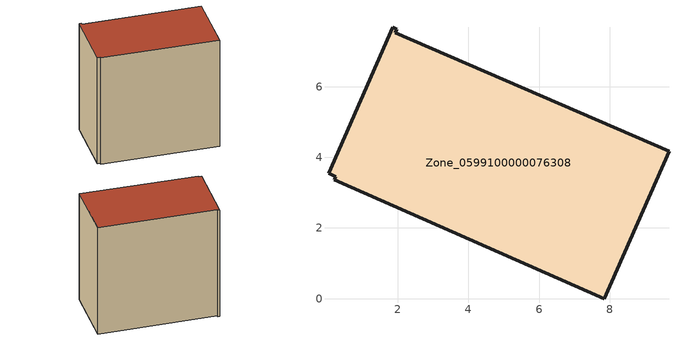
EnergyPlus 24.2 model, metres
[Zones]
Zone_0599100000076308
 floor ground (C_G): 7.85,0 0.2,3.37 0.24,3.46 0.04,3.54 1.85,7.68 1.96,7.63 1.92,7.53 9.68,4.17 z0
 wall outside (C_F): 1.92,7.53 1.96,7.63 1.85,7.68 0.04,3.54 0.24,3.46 0.2,3.37 7.85,0 9.68,4.17 1.92,7.53 z0:8.5
 roof outside (C_R): 0.04,3.54 0.24,3.46 0.2,3.37 7.85,0 9.68,4.17 1.92,7.53 1.96,7.63 1.85,7.68 z8.5
[BUILDING]
Pand.0599100000076308: North Axis=0; Terrain=City; Loads Convergence Tolerance Value=0.04; Temperature Convergence Tolerance Value=0.4; Solar Distribution=FullExterior; Maximum Number of Warmup Days=25; Minimum Number of Warmup Days=1
[Site:Location]
Rotterdam.The.Hague.AP_ZH_NLD Design_Conditions: Latitude=51.96; Longitude=4.45; Time Zone=1; Elevation=-4.5
[SITE:GROUNDTEMPERATURE:BUILDINGSURFACE]
18, 18, 18, 18, 18, 18, 18, 18, 18, 18, 18, 18
[MATERIAL] Thermal Absorptance=0.9; Solar Absorptance=0.7; Visible Absorptance=0.7
Name | Roughness | Thickness | Conductivity | Density | Specific Heat
G.TC.1946-1964 | MediumSmooth | 0.15 | 1 | 540 | 1210
F.TC.1946-1964 | Rough | 0.3 | 0.857143 | 1920 | 840
R.TC.1946-1964 | MediumRough | 0.2 | 0.235294 | 1500 | 1000
[CONSTRUCTION]
C_G: G.TC.1946-1964
C_F: F.TC.1946-1964
C_R: R.TC.1946-1964
[ZONE]
Zone_0599100000076308: Type=1; Multiplier=1; Ceiling Height=Autocalculate; Volume=Autocalculate; Floor Area=autocalculate; Part of Total Floor Area=Yes
[ZONEINFILTRATION:DESIGNFLOWRATE]
Infil_Zone_0599100000076308: Zone or ZoneList or Space or SpaceList=Zone_0599100000076308; Schedule=AlwaysOn; Design Flow Rate Calculation Method=Flow/Area; Flow Rate per Floor Area=0.003; Constant Term Coefficient=1; Temperature Term Coefficient=0; Velocity Term Coefficient=0; Velocity Squared Term Coefficient=0
[HVACTEMPLATE:ZONE:IDEALLOADSAIRSYSTEM]
Zone_0599100000076308: Maximum Heating Supply Air Temperature=50; Minimum Cooling Supply Air Temperature=13; Maximum Heating Supply Air Humidity Ratio=0.0156; Minimum Cooling Supply Air Humidity Ratio=0.0077; Heating Limit=NoLimit; Cooling Limit=NoLimit; Dehumidification Control Type=ConstantSensibleHeatRatio; Cooling Sensible Heat Ratio=0.7; Dehumidification Setpoint=60; Humidification Control Type=None; Humidification Setpoint=30; Outdoor Air Method=None; Outdoor Air Flow Rate per Person=0.00944; Outdoor Air Flow Rate per Zone Floor Area=0; Outdoor Air Flow Rate per Zone=0; Demand Controlled Ventilation Type=None; Outdoor Air Economizer Type=NoEconomizer; Heat Recovery Type=None; Sensible Heat Recovery Effectiveness=0.7; Latent Heat Recovery Effectiveness=0.65
[ZONECONTROL:THERMOSTAT]
ThermostatControl_Zone_0599100000076308: Zone or ZoneList=Zone_0599100000076308; Control Type Schedule=DualSetpointControlType; Control 1=Thermostat_Zone_0599100000076308; Temperature Difference Between Cutout And Setpoint=0
[THERMOSTATSETPOINT:DUALSETPOINT]
Thermostat_Zone_0599100000076308: Heating Setpoint Temperature Schedule=HeatingSetpoint_Zone_0599100000076308; Cooling Setpoint Temperature Schedule=CoolingSetpoint_Zone_0599100000076308
[SCHEDULE:COMPACT]
HeatingSetpoint_Zone_0599100000076308: Through: 12/31, For: AllDays, Until: 24:00, 21
CoolingSetpoint_Zone_0599100000076308: Through: 12/31, For: AllDays, Until: 24:00, 24
DualSetpointControlType: Through: 12/31, For: AllDays, Until: 24:00, 4
AlwaysOn: Through: 12/31, For: AllDays, Until: 24:00, 1
